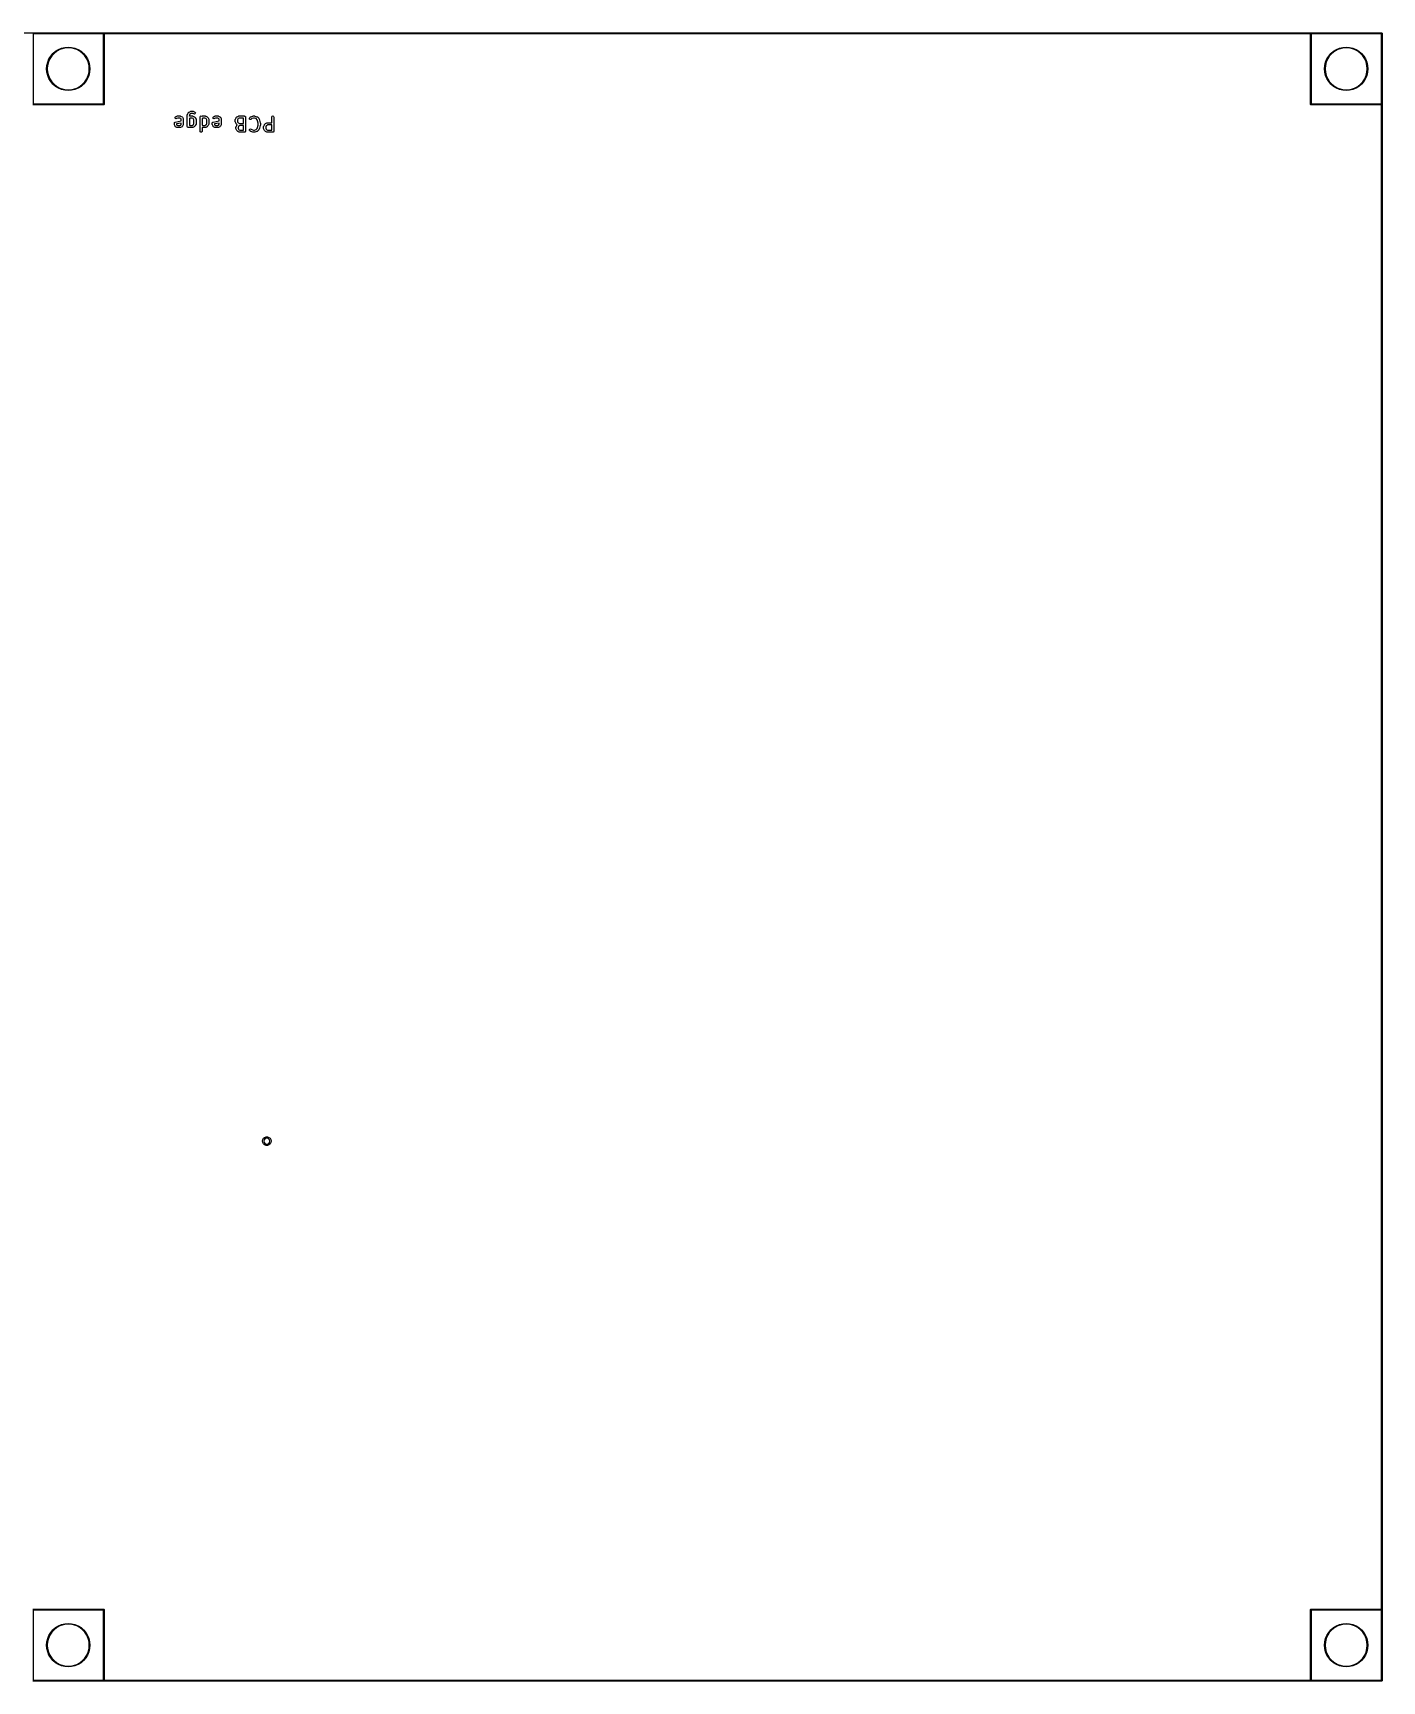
# Model space of a CAD drawing. Extents: x 0.49 to 7.78, y -5.14 to -0.57.
# Drawn here: x 4.036 to 7.777, y -5.139 to -0.57 of the extents above; entities that cross this region are included whole.
import ezdxf

# ---------------------------------------------------------------- set-up
doc = ezdxf.new("R2010")
doc.units = 0
doc.header["$MEASUREMENT"] = 0
doc.layers.add('BLACK', color=7, linetype='CONTINUOUS')

msp = doc.modelspace()

# ---------------------------------------------------------------- linework, layer by layer
at = {"layer": 'BLACK', "linetype": 'CONTINUOUS'}
for p, q in [((0.492126, -0.569882), (7.77559, -0.569882)), ((4.03642, -0.57185), (4.03642, -0.766732)), ((4.2313, -0.57185), (4.03642, -0.57185)), ((4.2313, -0.766732), (4.2313, -0.57185)), ((4.23327, -0.57185), (4.23327, -0.767717)), ((7.57776, -0.57185), (4.23327, -0.57185)), ((7.57776, -0.767717), (7.57776, -0.57185)), ((7.57972, -0.57185), (7.57972, -0.766732)), ((7.77461, -0.57185), (7.57972, -0.57185)), ((7.77461, -0.766732), (7.77461, -0.57185)), ((7.77559, -0.569882), (7.77629, -0.57017)), ((7.77629, -0.57017), (7.77657, -0.570866)), ((7.77657, -0.570866), (7.77657, -5.1378)), ((4.08036, -0.642034), (4.08529, -0.634001)), ((4.08788, -0.633501), (4.08261, -0.641558)), ((4.08529, -0.634001), (4.0914, -0.626837)), ((4.09439, -0.626421), (4.08788, -0.633501)), ((4.0914, -0.626837), (4.09857, -0.620718)), ((4.10199, -0.62051), (4.09439, -0.626421)), ((4.09857, -0.620718), (4.1066, -0.615796)), ((4.11045, -0.615929), (4.10199, -0.62051)), ((4.1066, -0.615796), (4.11531, -0.612191)), ((4.11955, -0.612804), (4.11045, -0.615929)), ((4.11531, -0.612191), (4.12447, -0.609991)), ((4.12905, -0.61122), (4.11955, -0.612804)), ((4.12447, -0.609991), (4.13386, -0.609252)), ((4.13867, -0.61122), (4.12905, -0.61122)), ((4.13386, -0.609252), (4.14325, -0.609991)), ((4.14816, -0.612804), (4.13867, -0.61122)), ((4.14325, -0.609991), (4.15241, -0.612191)), ((4.15726, -0.615929), (4.14816, -0.612804)), ((4.15241, -0.612191), (4.16112, -0.615796)), ((4.16573, -0.62051), (4.15726, -0.615929)), ((4.16112, -0.615796), (4.16915, -0.620718)), ((4.17332, -0.626421), (4.16573, -0.62051)), ((4.16915, -0.620718), (4.17631, -0.626837)), ((4.17984, -0.633501), (4.17332, -0.626421)), ((4.17631, -0.626837), (4.18243, -0.634001)), ((4.18511, -0.641558), (4.17984, -0.633501)), ((4.18243, -0.634001), (4.18735, -0.642034)), ((7.62367, -0.642034), (7.62859, -0.634001)), ((7.63118, -0.633501), (7.62592, -0.641558)), ((7.62859, -0.634001), (7.63471, -0.626837)), ((7.6377, -0.626421), (7.63118, -0.633501)), ((7.63471, -0.626837), (7.64188, -0.620718)), ((7.64529, -0.62051), (7.6377, -0.626421)), ((7.64188, -0.620718), (7.64991, -0.615796)), ((7.65376, -0.615929), (7.64529, -0.62051)), ((7.64991, -0.615796), (7.65861, -0.612191)), ((7.66286, -0.612804), (7.65376, -0.615929)), ((7.65861, -0.612191), (7.66777, -0.609991)), ((7.67235, -0.61122), (7.66286, -0.612804)), ((7.66777, -0.609991), (7.67717, -0.609252)), ((7.68198, -0.61122), (7.67235, -0.61122)), ((7.67717, -0.609252), (7.68656, -0.609991)), ((7.69147, -0.612804), (7.68198, -0.61122)), ((7.68656, -0.609991), (7.69572, -0.612191)), ((7.70057, -0.615929), (7.69147, -0.612804)), ((7.69572, -0.612191), (7.70442, -0.615796)), ((7.70904, -0.62051), (7.70057, -0.615929)), ((7.70442, -0.615796), (7.71246, -0.620718)), ((7.71663, -0.626421), (7.70904, -0.62051)), ((7.71246, -0.620718), (7.71962, -0.626837)), ((7.72315, -0.633501), (7.71663, -0.626421)), ((7.71962, -0.626837), (7.72574, -0.634001)), ((7.72841, -0.641558), (7.72315, -0.633501)), ((7.72574, -0.634001), (7.73066, -0.642034)), ((4.07382, -0.669291), (4.07456, -0.659899)), ((4.07456, -0.678684), (4.07382, -0.669291)), ((4.07456, -0.659899), (4.07676, -0.650738)), ((4.07676, -0.687845), (4.07456, -0.678684)), ((4.07638, -0.6597), (4.07559, -0.669291)), ((4.07559, -0.669291), (4.07638, -0.678882)), ((4.07875, -0.650371), (4.07638, -0.6597)), ((4.07638, -0.678882), (4.07875, -0.688212)), ((4.07676, -0.650738), (4.08036, -0.642034)), ((4.08261, -0.641558), (4.07875, -0.650371)), ((4.18897, -0.650371), (4.18511, -0.641558)), ((4.18735, -0.642034), (4.19096, -0.650738)), ((4.19133, -0.6597), (4.18897, -0.650371)), ((4.18897, -0.688212), (4.19133, -0.678882)), ((4.19096, -0.650738), (4.19316, -0.659899)), ((4.19316, -0.678684), (4.19096, -0.687845)), ((4.19213, -0.669291), (4.19133, -0.6597)), ((4.19133, -0.678882), (4.19213, -0.669291)), ((4.19316, -0.659899), (4.1939, -0.669291)), ((4.1939, -0.669291), (4.19316, -0.678684)), ((7.61713, -0.669291), (7.61787, -0.659899)), ((7.61787, -0.678684), (7.61713, -0.669291)), ((7.61787, -0.659899), (7.62006, -0.650738)), ((7.62006, -0.687845), (7.61787, -0.678684)), ((7.61969, -0.6597), (7.6189, -0.669291)), ((7.6189, -0.669291), (7.61969, -0.678882)), ((7.62205, -0.650371), (7.61969, -0.6597)), ((7.61969, -0.678882), (7.62205, -0.688212)), ((7.62006, -0.650738), (7.62367, -0.642034)), ((7.62592, -0.641558), (7.62205, -0.650371)), ((7.73228, -0.650371), (7.72841, -0.641558)), ((7.73066, -0.642034), (7.73427, -0.650738)), ((7.73464, -0.6597), (7.73228, -0.650371)), ((7.73228, -0.688212), (7.73464, -0.678882)), ((7.73427, -0.650738), (7.73647, -0.659899)), ((7.73647, -0.678684), (7.73427, -0.687845)), ((7.73544, -0.669291), (7.73464, -0.6597)), ((7.73464, -0.678882), (7.73544, -0.669291)), ((7.73647, -0.659899), (7.7372, -0.669291)), ((7.7372, -0.669291), (7.73647, -0.678684)), ((4.08036, -0.696549), (4.07676, -0.687845)), ((4.07875, -0.688212), (4.08261, -0.697025)), ((4.08529, -0.704582), (4.08036, -0.696549)), ((4.08261, -0.697025), (4.08788, -0.705081)), ((4.0914, -0.711746), (4.08529, -0.704582)), ((4.08788, -0.705081), (4.09439, -0.712162)), ((4.09857, -0.717864), (4.0914, -0.711746)), ((4.09439, -0.712162), (4.10199, -0.718073)), ((4.1066, -0.722787), (4.09857, -0.717864)), ((4.10199, -0.718073), (4.11045, -0.722653)), ((4.11531, -0.726392), (4.1066, -0.722787)), ((4.11045, -0.722653), (4.11955, -0.725778)), ((4.12447, -0.728592), (4.11531, -0.726392)), ((4.11955, -0.725778), (4.12905, -0.727362)), ((4.13386, -0.729331), (4.12447, -0.728592)), ((4.12905, -0.727362), (4.13867, -0.727362)), ((4.14325, -0.728592), (4.13386, -0.729331)), ((4.13867, -0.727362), (4.14816, -0.725778)), ((4.15241, -0.726392), (4.14325, -0.728592)), ((4.14816, -0.725778), (4.15726, -0.722653)), ((4.16112, -0.722787), (4.15241, -0.726392)), ((4.15726, -0.722653), (4.16573, -0.718073)), ((4.16915, -0.717864), (4.16112, -0.722787)), ((4.16573, -0.718073), (4.17332, -0.712162)), ((4.17631, -0.711746), (4.16915, -0.717864)), ((4.17332, -0.712162), (4.17984, -0.705081)), ((4.18243, -0.704582), (4.17631, -0.711746)), ((4.17984, -0.705081), (4.18511, -0.697025)), ((4.18735, -0.696549), (4.18243, -0.704582)), ((4.18511, -0.697025), (4.18897, -0.688212)), ((4.19096, -0.687845), (4.18735, -0.696549)), ((7.62367, -0.696549), (7.62006, -0.687845)), ((7.62205, -0.688212), (7.62592, -0.697025)), ((7.62859, -0.704582), (7.62367, -0.696549)), ((7.62592, -0.697025), (7.63118, -0.705081)), ((7.63471, -0.711746), (7.62859, -0.704582)), ((7.63118, -0.705081), (7.6377, -0.712162)), ((7.64188, -0.717864), (7.63471, -0.711746)), ((7.6377, -0.712162), (7.64529, -0.718073)), ((7.64991, -0.722787), (7.64188, -0.717864)), ((7.64529, -0.718073), (7.65376, -0.722653)), ((7.65861, -0.726392), (7.64991, -0.722787)), ((7.65376, -0.722653), (7.66286, -0.725778)), ((7.66777, -0.728592), (7.65861, -0.726392)), ((7.66286, -0.725778), (7.67235, -0.727362)), ((7.67717, -0.729331), (7.66777, -0.728592)), ((7.67235, -0.727362), (7.68198, -0.727362)), ((7.68656, -0.728592), (7.67717, -0.729331)), ((7.68198, -0.727362), (7.69147, -0.725778)), ((7.69572, -0.726392), (7.68656, -0.728592)), ((7.69147, -0.725778), (7.70057, -0.722653)), ((7.70442, -0.722787), (7.69572, -0.726392)), ((7.70057, -0.722653), (7.70904, -0.718073)), ((7.71246, -0.717864), (7.70442, -0.722787)), ((7.70904, -0.718073), (7.71663, -0.712162)), ((7.71962, -0.711746), (7.71246, -0.717864)), ((7.71663, -0.712162), (7.72315, -0.705081)), ((7.72574, -0.704582), (7.71962, -0.711746)), ((7.72315, -0.705081), (7.72841, -0.697025)), ((7.73066, -0.696549), (7.72574, -0.704582)), ((7.72841, -0.697025), (7.73228, -0.688212)), ((7.73427, -0.687845), (7.73066, -0.696549)), ((4.23228, -0.768701), (4.03543, -0.768701)), ((4.03642, -0.766732), (4.2313, -0.766732)), ((4.23298, -0.768413), (4.23228, -0.768701)), ((4.23327, -0.767717), (4.23298, -0.768413)), ((7.57804, -0.768413), (7.57776, -0.767717)), ((7.57874, -0.768701), (7.57804, -0.768413)), ((7.77461, -0.768701), (7.57874, -0.768701)), ((7.57972, -0.766732), (7.77461, -0.766732)), ((7.77461, -4.93996), (7.77461, -0.768701)), ((4.42806, -0.819833), (4.42823, -0.818823)), ((4.42806, -0.823582), (4.42806, -0.819833)), ((4.42823, -0.818823), (4.42855, -0.818449)), ((4.42855, -0.818449), (4.4287, -0.817987)), ((4.4287, -0.817987), (4.42918, -0.817699)), ((4.42918, -0.817699), (4.42953, -0.817276)), ((4.42953, -0.817276), (4.43001, -0.817191)), ((4.43001, -0.817191), (4.43043, -0.816937)), ((4.43005, -0.805676), (4.43017, -0.80366)), ((4.43126, -0.807299), (4.43005, -0.805676)), ((4.43017, -0.80366), (4.43156, -0.802194)), ((4.43043, -0.816937), (4.4468, -0.813663)), ((4.43322, -0.807768), (4.43126, -0.807299)), ((4.43156, -0.802194), (4.43531, -0.800319)), ((4.4342, -0.807476), (4.43322, -0.807768)), ((4.4468, -0.819685), (4.43396, -0.822253)), ((4.43396, -0.822253), (4.43396, -0.822885)), ((4.43733, -0.805913), (4.4342, -0.807476)), ((4.43531, -0.800319), (4.4363, -0.800026)), ((4.4363, -0.800026), (4.43647, -0.800067)), ((4.43647, -0.800067), (4.43663, -0.800007)), ((4.43663, -0.800007), (4.44413, -0.800007)), ((4.44343, -0.805913), (4.43733, -0.805913)), ((4.44568, -0.807035), (4.44343, -0.805913)), ((4.44413, -0.800007), (4.44514, -0.800185)), ((4.44514, -0.800185), (4.44528, -0.800299)), ((4.44528, -0.800299), (4.44545, -0.800319)), ((4.44545, -0.800319), (4.4492, -0.802194)), ((4.4468, -0.809281), (4.44568, -0.807035)), ((4.4468, -0.813663), (4.4468, -0.809281)), ((4.4468, -0.822885), (4.4468, -0.819685)), ((4.4492, -0.802194), (4.45003, -0.802805)), ((4.45003, -0.802805), (4.4502, -0.80321)), ((4.4502, -0.80321), (4.45052, -0.803514)), ((4.45052, -0.803514), (4.4524, -0.807264)), ((4.4524, -0.807264), (4.45269, -0.808247)), ((4.45269, -0.808247), (4.45265, -0.808418)), ((4.45265, -0.808418), (4.45271, -0.808584)), ((4.45271, -0.808584), (4.45271, -0.823582)), ((4.46368, -0.797336), (4.46385, -0.796326)), ((4.46368, -0.829207), (4.46368, -0.797336)), ((4.46385, -0.796326), (4.46397, -0.79619)), ((4.46397, -0.79619), (4.46399, -0.796015)), ((4.46399, -0.796015), (4.46586, -0.792266)), ((4.46586, -0.792266), (4.46639, -0.791556)), ((4.46639, -0.791556), (4.46642, -0.791498)), ((4.46642, -0.791498), (4.46829, -0.789623)), ((4.46829, -0.789623), (4.46901, -0.789117)), ((4.46901, -0.789117), (4.46906, -0.78907)), ((4.46906, -0.78907), (4.47281, -0.787195)), ((4.47093, -0.795335), (4.46958, -0.798033)), ((4.46958, -0.798033), (4.46958, -0.800163)), ((4.46958, -0.800163), (4.47004, -0.800026)), ((4.47108, -0.805913), (4.46958, -0.80666)), ((4.46958, -0.80666), (4.46958, -0.825507)), ((4.47004, -0.800026), (4.47021, -0.800067)), ((4.47021, -0.800067), (4.47038, -0.800007)), ((4.47038, -0.800007), (4.47788, -0.800007)), ((4.47213, -0.794138), (4.47093, -0.795335)), ((4.47718, -0.805913), (4.47108, -0.805913)), ((4.47483, -0.792789), (4.47213, -0.794138)), ((4.47281, -0.787195), (4.47379, -0.786903)), ((4.47379, -0.786903), (4.47396, -0.786944)), ((4.47396, -0.786944), (4.47413, -0.786884)), ((4.47413, -0.786884), (4.47975, -0.786884)), ((4.47906, -0.792789), (4.47483, -0.792789)), ((4.47988, -0.807261), (4.47718, -0.805913)), ((4.47788, -0.800007), (4.47889, -0.800185)), ((4.47889, -0.800185), (4.47902, -0.800299)), ((4.47902, -0.800299), (4.4792, -0.800319)), ((4.48218, -0.794352), (4.47906, -0.792789)), ((4.4792, -0.800319), (4.48295, -0.802194)), ((4.47975, -0.786884), (4.48076, -0.787062)), ((4.48108, -0.808459), (4.47988, -0.807261)), ((4.48076, -0.787062), (4.4809, -0.787175)), ((4.4809, -0.787175), (4.48107, -0.787195)), ((4.48107, -0.787195), (4.48482, -0.78907)), ((4.48242, -0.811156), (4.48108, -0.808459)), ((4.48108, -0.823708), (4.48242, -0.82101)), ((4.48419, -0.794583), (4.48218, -0.794352)), ((4.48242, -0.82101), (4.48242, -0.811156)), ((4.48295, -0.802194), (4.48366, -0.802719)), ((4.48366, -0.802719), (4.48372, -0.802747)), ((4.48372, -0.802747), (4.48559, -0.804621)), ((4.48587, -0.79347), (4.48419, -0.794583)), ((4.48482, -0.78907), (4.48565, -0.789681)), ((4.48559, -0.804621), (4.4861, -0.805345)), ((4.48565, -0.789681), (4.48645, -0.791534)), ((4.48645, -0.791534), (4.48587, -0.79347)), ((4.4861, -0.805345), (4.48614, -0.805389)), ((4.48614, -0.805389), (4.48802, -0.809138)), ((4.48802, -0.809138), (4.48831, -0.810121)), ((4.48833, -0.821708), (4.48815, -0.822717)), ((4.48831, -0.810121), (4.48827, -0.810293)), ((4.48827, -0.810293), (4.48833, -0.810459)), ((4.48833, -0.810459), (4.48833, -0.821708)), ((4.4993, -0.80296), (4.49948, -0.80195)), ((4.4993, -0.84233), (4.4993, -0.80296)), ((4.49948, -0.80195), (4.50077, -0.800403)), ((4.50077, -0.800403), (4.50276, -0.800052)), ((4.50276, -0.800052), (4.5039, -0.800708)), ((4.5039, -0.800708), (4.50468, -0.800319)), ((4.50468, -0.800319), (4.50566, -0.800026)), ((4.5067, -0.805913), (4.5052, -0.80666)), ((4.5052, -0.80666), (4.5052, -0.825507)), ((4.50566, -0.800026), (4.50583, -0.800067)), ((4.50583, -0.800067), (4.506, -0.800007)), ((4.506, -0.800007), (4.5135, -0.800007)), ((4.5128, -0.805913), (4.5067, -0.805913)), ((4.5155, -0.807261), (4.5128, -0.805913)), ((4.5135, -0.800007), (4.51451, -0.800185)), ((4.51451, -0.800185), (4.51464, -0.800299)), ((4.51464, -0.800299), (4.51482, -0.800319)), ((4.51482, -0.800319), (4.51857, -0.802194)), ((4.5167, -0.808459), (4.5155, -0.807261)), ((4.51804, -0.811156), (4.5167, -0.808459)), ((4.5167, -0.823708), (4.51804, -0.82101)), ((4.51804, -0.82101), (4.51804, -0.811156)), ((4.51857, -0.802194), (4.51928, -0.802719)), ((4.51928, -0.802719), (4.51934, -0.802747)), ((4.51934, -0.802747), (4.52121, -0.804621)), ((4.52121, -0.804621), (4.52172, -0.805345)), ((4.52172, -0.805345), (4.52176, -0.805389)), ((4.52176, -0.805389), (4.52364, -0.809138)), ((4.52364, -0.809138), (4.52393, -0.810121)), ((4.52395, -0.821708), (4.52377, -0.822717)), ((4.52393, -0.810121), (4.52389, -0.810293)), ((4.52389, -0.810293), (4.52395, -0.810459)), ((4.52395, -0.810459), (4.52395, -0.821708)), ((4.53304, -0.819833), (4.53322, -0.818823)), ((4.53304, -0.823582), (4.53304, -0.819833)), ((4.53322, -0.818823), (4.53353, -0.818449)), ((4.53353, -0.818449), (4.53369, -0.817987)), ((4.53369, -0.817987), (4.53416, -0.817699)), ((4.53416, -0.817699), (4.53452, -0.817276)), ((4.53452, -0.817276), (4.535, -0.817191)), ((4.535, -0.817191), (4.53542, -0.816937)), ((4.53504, -0.805676), (4.53516, -0.80366)), ((4.53624, -0.807299), (4.53504, -0.805676)), ((4.53516, -0.80366), (4.53655, -0.802194)), ((4.53542, -0.816937), (4.55179, -0.813663)), ((4.53821, -0.807768), (4.53624, -0.807299)), ((4.53655, -0.802194), (4.5403, -0.800319)), ((4.53919, -0.807476), (4.53821, -0.807768)), ((4.55179, -0.819685), (4.53895, -0.822253)), ((4.53895, -0.822253), (4.53895, -0.822885)), ((4.54232, -0.805913), (4.53919, -0.807476)), ((4.5403, -0.800319), (4.54128, -0.800026)), ((4.54128, -0.800026), (4.54145, -0.800067)), ((4.54145, -0.800067), (4.54162, -0.800007)), ((4.54162, -0.800007), (4.54912, -0.800007)), ((4.54842, -0.805913), (4.54232, -0.805913)), ((4.55067, -0.807035), (4.54842, -0.805913)), ((4.54912, -0.800007), (4.55013, -0.800185)), ((4.55013, -0.800185), (4.55026, -0.800299)), ((4.55026, -0.800299), (4.55044, -0.800319)), ((4.55044, -0.800319), (4.55419, -0.802194)), ((4.55179, -0.809281), (4.55067, -0.807035)), ((4.55179, -0.813663), (4.55179, -0.809281)), ((4.55179, -0.822885), (4.55179, -0.819685)), ((4.55419, -0.802194), (4.55501, -0.802805)), ((4.55501, -0.802805), (4.55519, -0.80321)), ((4.55519, -0.80321), (4.55551, -0.803514)), ((4.55551, -0.803514), (4.55738, -0.807264)), ((4.55738, -0.807264), (4.55768, -0.808247)), ((4.55768, -0.808247), (4.55764, -0.808418)), ((4.55764, -0.808418), (4.5577, -0.808584)), ((4.5577, -0.808584), (4.5577, -0.823582)), ((4.59678, -0.810459), (4.59696, -0.809449)), ((4.59678, -0.816083), (4.59678, -0.810459)), ((4.59685, -0.816249), (4.59678, -0.816083)), ((4.5968, -0.816421), (4.59685, -0.816249)), ((4.5971, -0.817404), (4.5968, -0.816421)), ((4.59696, -0.809449), (4.59708, -0.809314)), ((4.59708, -0.809314), (4.5971, -0.809138)), ((4.5971, -0.809138), (4.59897, -0.805389)), ((4.59897, -0.821153), (4.5971, -0.817404)), ((4.59897, -0.805389), (4.5995, -0.80468)), ((4.59902, -0.821198), (4.59897, -0.821153)), ((4.59952, -0.821921), (4.59902, -0.821198)), ((4.5995, -0.80468), (4.59952, -0.804621)), ((4.59952, -0.804621), (4.6014, -0.802747)), ((4.6014, -0.823795), (4.59952, -0.821921)), ((4.6014, -0.802747), (4.60212, -0.802241)), ((4.60212, -0.802241), (4.60217, -0.802194)), ((4.60217, -0.802194), (4.60592, -0.800319)), ((4.60404, -0.808459), (4.60269, -0.811156)), ((4.60269, -0.811156), (4.60269, -0.815386)), ((4.60269, -0.815386), (4.60404, -0.818084)), ((4.60524, -0.807261), (4.60404, -0.808459)), ((4.60404, -0.818084), (4.60508, -0.819127)), ((4.60508, -0.819127), (4.60959, -0.82063)), ((4.60793, -0.805913), (4.60524, -0.807261)), ((4.60592, -0.800319), (4.6069, -0.800026)), ((4.6069, -0.800026), (4.60707, -0.800067)), ((4.60707, -0.800067), (4.60724, -0.800007)), ((4.60724, -0.800007), (4.62223, -0.800007)), ((4.61928, -0.805913), (4.60793, -0.805913)), ((4.60959, -0.82063), (4.61928, -0.82063)), ((4.61928, -0.82063), (4.61928, -0.805913)), ((4.62223, -0.800007), (4.62262, -0.800075)), ((4.62262, -0.800075), (4.62275, -0.800052)), ((4.62275, -0.800052), (4.62286, -0.800118)), ((4.62286, -0.800118), (4.62324, -0.800185)), ((4.62324, -0.800185), (4.62383, -0.800678)), ((4.62383, -0.800678), (4.6245, -0.801062)), ((4.6245, -0.801062), (4.62459, -0.801312)), ((4.62459, -0.801312), (4.62479, -0.801483)), ((4.62479, -0.801483), (4.62493, -0.802239)), ((4.62493, -0.802239), (4.62519, -0.80296)), ((4.62519, -0.80296), (4.62519, -0.84233)), ((4.63617, -0.806452), (4.63702, -0.804621)), ((4.63669, -0.808403), (4.63617, -0.806452)), ((4.63834, -0.809562), (4.63669, -0.808403)), ((4.63702, -0.804621), (4.63889, -0.802747)), ((4.64036, -0.809386), (4.63834, -0.809562)), ((4.63889, -0.802747), (4.63973, -0.802159)), ((4.63973, -0.802159), (4.63991, -0.802143)), ((4.63991, -0.802143), (4.64005, -0.802033)), ((4.64005, -0.802033), (4.64567, -0.800159)), ((4.6412, -0.808797), (4.64036, -0.809386)), ((4.64258, -0.807415), (4.6412, -0.808797)), ((4.64709, -0.805913), (4.64258, -0.807415)), ((4.64567, -0.800159), (4.64655, -0.800029)), ((4.64655, -0.800029), (4.64661, -0.800007)), ((4.64661, -0.800007), (4.65036, -0.800007)), ((4.64988, -0.805913), (4.64709, -0.805913)), ((4.65439, -0.807415), (4.64988, -0.805913)), ((4.65036, -0.800007), (4.65123, -0.80016)), ((4.65123, -0.80016), (4.65129, -0.800159)), ((4.65129, -0.800159), (4.65691, -0.802033)), ((4.6573, -0.810333), (4.65439, -0.807415)), ((4.65691, -0.802033), (4.65782, -0.802522)), ((4.65882, -0.813364), (4.6573, -0.810333)), ((4.65782, -0.802522), (4.65791, -0.802672)), ((4.65791, -0.802672), (4.65807, -0.802747)), ((4.65807, -0.802747), (4.66182, -0.806496)), ((4.66053, -0.820196), (4.65882, -0.813364)), ((4.66053, -0.825093), (4.66053, -0.820196)), ((4.66182, -0.806496), (4.66232, -0.807219)), ((4.66232, -0.807219), (4.66237, -0.807264)), ((4.66237, -0.807264), (4.66425, -0.811013)), ((4.66425, -0.811013), (4.66439, -0.811502)), ((4.66439, -0.811502), (4.66447, -0.811618)), ((4.66447, -0.811618), (4.66634, -0.819117)), ((4.66634, -0.819117), (4.66639, -0.819704)), ((4.66639, -0.819704), (4.66643, -0.819833)), ((4.66643, -0.819833), (4.66643, -0.825457)), ((4.67826, -0.823369), (4.68014, -0.821494)), ((4.68014, -0.821494), (4.68086, -0.820988)), ((4.68086, -0.820988), (4.68091, -0.820941)), ((4.68091, -0.820941), (4.68466, -0.819066)), ((4.68466, -0.819066), (4.68564, -0.818774)), ((4.68564, -0.818774), (4.68581, -0.818815)), ((4.68581, -0.818815), (4.68598, -0.818755)), ((4.68598, -0.818755), (4.69802, -0.818755)), ((4.69802, -0.80296), (4.6982, -0.80195)), ((4.69802, -0.818755), (4.69802, -0.80296)), ((4.6982, -0.80195), (4.6995, -0.800403)), ((4.6995, -0.800403), (4.70149, -0.800052)), ((4.70149, -0.800052), (4.70324, -0.801062)), ((4.70324, -0.801062), (4.70393, -0.80296)), ((4.70393, -0.80296), (4.70393, -0.84233)), ((4.42812, -0.823748), (4.42806, -0.823582)), ((4.42808, -0.82392), (4.42812, -0.823748)), ((4.42837, -0.824903), (4.42808, -0.82392)), ((4.43024, -0.828652), (4.42837, -0.824903)), ((4.43056, -0.828956), (4.43024, -0.828652)), ((4.43074, -0.829362), (4.43056, -0.828956)), ((4.43156, -0.829973), (4.43074, -0.829362)), ((4.43531, -0.831848), (4.43156, -0.829973)), ((4.43396, -0.822885), (4.43508, -0.825131)), ((4.43508, -0.825131), (4.43733, -0.826254)), ((4.43549, -0.831868), (4.43531, -0.831848)), ((4.43562, -0.831981), (4.43549, -0.831868)), ((4.43663, -0.832159), (4.43562, -0.831981)), ((4.44413, -0.832159), (4.43663, -0.832159)), ((4.43733, -0.826254), (4.44343, -0.826254)), ((4.44343, -0.826254), (4.44568, -0.825131)), ((4.4443, -0.832099), (4.44413, -0.832159)), ((4.44447, -0.83214), (4.4443, -0.832099)), ((4.44545, -0.831848), (4.44447, -0.83214)), ((4.4492, -0.829973), (4.44545, -0.831848)), ((4.44568, -0.825131), (4.4468, -0.822885)), ((4.44951, -0.829652), (4.4492, -0.829973)), ((4.44991, -0.829476), (4.44951, -0.829652)), ((4.45052, -0.828652), (4.44991, -0.829476)), ((4.4524, -0.824903), (4.45052, -0.828652)), ((4.45242, -0.824727), (4.4524, -0.824903)), ((4.45253, -0.824592), (4.45242, -0.824727)), ((4.45271, -0.823582), (4.45253, -0.824592)), ((4.46437, -0.831105), (4.46368, -0.829207)), ((4.46612, -0.832114), (4.46437, -0.831105)), ((4.46811, -0.831764), (4.46612, -0.832114)), ((4.46834, -0.831487), (4.46811, -0.831764)), ((4.46906, -0.831848), (4.46834, -0.831487)), ((4.46923, -0.831868), (4.46906, -0.831848)), ((4.46937, -0.831981), (4.46923, -0.831868)), ((4.47038, -0.832159), (4.46937, -0.831981)), ((4.46958, -0.825507), (4.47108, -0.826254)), ((4.47788, -0.832159), (4.47038, -0.832159)), ((4.47108, -0.826254), (4.47718, -0.826254)), ((4.47718, -0.826254), (4.47988, -0.824905)), ((4.47804, -0.832099), (4.47788, -0.832159)), ((4.47822, -0.83214), (4.47804, -0.832099)), ((4.4792, -0.831848), (4.47822, -0.83214)), ((4.48295, -0.829973), (4.4792, -0.831848)), ((4.47988, -0.824905), (4.48108, -0.823708)), ((4.48299, -0.829926), (4.48295, -0.829973)), ((4.48372, -0.82942), (4.48299, -0.829926)), ((4.48559, -0.827545), (4.48372, -0.82942)), ((4.48562, -0.827487), (4.48559, -0.827545)), ((4.48614, -0.826778), (4.48562, -0.827487)), ((4.48802, -0.823028), (4.48614, -0.826778)), ((4.48804, -0.822853), (4.48802, -0.823028)), ((4.48815, -0.822717), (4.48804, -0.822853)), ((4.49999, -0.844228), (4.4993, -0.84233)), ((4.50174, -0.845238), (4.49999, -0.844228)), ((4.50373, -0.844887), (4.50174, -0.845238)), ((4.50502, -0.84334), (4.50373, -0.844887)), ((4.5052, -0.84233), (4.50502, -0.84334)), ((4.5052, -0.825507), (4.5067, -0.826254)), ((4.506, -0.832159), (4.5052, -0.832019)), ((4.5052, -0.832019), (4.5052, -0.84233)), ((4.5135, -0.832159), (4.506, -0.832159)), ((4.5067, -0.826254), (4.5128, -0.826254)), ((4.5128, -0.826254), (4.5155, -0.824905)), ((4.51366, -0.832099), (4.5135, -0.832159)), ((4.51384, -0.83214), (4.51366, -0.832099)), ((4.51482, -0.831848), (4.51384, -0.83214)), ((4.51857, -0.829973), (4.51482, -0.831848)), ((4.5155, -0.824905), (4.5167, -0.823708)), ((4.51861, -0.829926), (4.51857, -0.829973)), ((4.51934, -0.82942), (4.51861, -0.829926)), ((4.52121, -0.827545), (4.51934, -0.82942)), ((4.52124, -0.827487), (4.52121, -0.827545)), ((4.52176, -0.826778), (4.52124, -0.827487)), ((4.52364, -0.823028), (4.52176, -0.826778)), ((4.52366, -0.822853), (4.52364, -0.823028)), ((4.52377, -0.822717), (4.52366, -0.822853)), ((4.5331, -0.823748), (4.53304, -0.823582)), ((4.53306, -0.82392), (4.5331, -0.823748)), ((4.53335, -0.824903), (4.53306, -0.82392)), ((4.53523, -0.828652), (4.53335, -0.824903)), ((4.53555, -0.828956), (4.53523, -0.828652)), ((4.53573, -0.829362), (4.53555, -0.828956)), ((4.53655, -0.829973), (4.53573, -0.829362)), ((4.5403, -0.831848), (4.53655, -0.829973)), ((4.53895, -0.822885), (4.54007, -0.825131)), ((4.54007, -0.825131), (4.54232, -0.826254)), ((4.54047, -0.831868), (4.5403, -0.831848)), ((4.54061, -0.831981), (4.54047, -0.831868)), ((4.54162, -0.832159), (4.54061, -0.831981)), ((4.54912, -0.832159), (4.54162, -0.832159)), ((4.54232, -0.826254), (4.54842, -0.826254)), ((4.54842, -0.826254), (4.55067, -0.825131)), ((4.54928, -0.832099), (4.54912, -0.832159)), ((4.54946, -0.83214), (4.54928, -0.832099)), ((4.55044, -0.831848), (4.54946, -0.83214)), ((4.55419, -0.829973), (4.55044, -0.831848)), ((4.55067, -0.825131), (4.55179, -0.822885)), ((4.55449, -0.829652), (4.55419, -0.829973)), ((4.5549, -0.829476), (4.55449, -0.829652)), ((4.55551, -0.828652), (4.5549, -0.829476)), ((4.55738, -0.824903), (4.55551, -0.828652)), ((4.5574, -0.824727), (4.55738, -0.824903)), ((4.55752, -0.824592), (4.5574, -0.824727)), ((4.5577, -0.823582), (4.55752, -0.824592)), ((4.59866, -0.831081), (4.59884, -0.830071)), ((4.59866, -0.834831), (4.59866, -0.831081)), ((4.59872, -0.834997), (4.59866, -0.834831)), ((4.59868, -0.835168), (4.59872, -0.834997)), ((4.59897, -0.836151), (4.59868, -0.835168)), ((4.59884, -0.830071), (4.59895, -0.829936)), ((4.59895, -0.829936), (4.59897, -0.829761)), ((4.59897, -0.829761), (4.60085, -0.826011)), ((4.60085, -0.839901), (4.59897, -0.836151)), ((4.60085, -0.826011), (4.60137, -0.825302)), ((4.60089, -0.839945), (4.60085, -0.839901)), ((4.6014, -0.840668), (4.60089, -0.839945)), ((4.60137, -0.825302), (4.6014, -0.825244)), ((4.60156, -0.82387), (4.6014, -0.823795)), ((4.6014, -0.825244), (4.60228, -0.824362)), ((4.60327, -0.842543), (4.6014, -0.840668)), ((4.60165, -0.82402), (4.60156, -0.82387)), ((4.60228, -0.824362), (4.60165, -0.82402)), ((4.60333, -0.84257), (4.60327, -0.842543)), ((4.60404, -0.843096), (4.60333, -0.84257)), ((4.60779, -0.844971), (4.60404, -0.843096)), ((4.60591, -0.829081), (4.60457, -0.831778)), ((4.60457, -0.831778), (4.60457, -0.834134)), ((4.60457, -0.834134), (4.60591, -0.836831)), ((4.60711, -0.827884), (4.60591, -0.829081)), ((4.60591, -0.836831), (4.60711, -0.838028)), ((4.60981, -0.826535), (4.60711, -0.827884)), ((4.60711, -0.838028), (4.60981, -0.839377)), ((4.60797, -0.844991), (4.60779, -0.844971)), ((4.6081, -0.845105), (4.60797, -0.844991)), ((4.60911, -0.845283), (4.6081, -0.845105)), ((4.62223, -0.845283), (4.60911, -0.845283)), ((4.61928, -0.826535), (4.60981, -0.826535)), ((4.60981, -0.839377), (4.61928, -0.839377)), ((4.61928, -0.839377), (4.61928, -0.826535)), ((4.62296, -0.84502), (4.62223, -0.845283)), ((4.62371, -0.844887), (4.62296, -0.84502)), ((4.62388, -0.844683), (4.62371, -0.844887)), ((4.62413, -0.844592), (4.62388, -0.844683)), ((4.62452, -0.843928), (4.62413, -0.844592)), ((4.62501, -0.84334), (4.62452, -0.843928)), ((4.62508, -0.842956), (4.62501, -0.84334)), ((4.62514, -0.842843), (4.62508, -0.842956)), ((4.62519, -0.84233), (4.62512, -0.842713)), ((4.62512, -0.842713), (4.62514, -0.842843)), ((4.63626, -0.837816), (4.63741, -0.836162)), ((4.63643, -0.839828), (4.63626, -0.837816)), ((4.63702, -0.840668), (4.63643, -0.839828)), ((4.63889, -0.842543), (4.63702, -0.840668)), ((4.63741, -0.836162), (4.63936, -0.835639)), ((4.63905, -0.842618), (4.63889, -0.842543)), ((4.63915, -0.842768), (4.63905, -0.842618)), ((4.64005, -0.843256), (4.63915, -0.842768)), ((4.63936, -0.835639), (4.6412, -0.836492)), ((4.64567, -0.845131), (4.64005, -0.843256)), ((4.6412, -0.836492), (4.64258, -0.837874)), ((4.64258, -0.837874), (4.64709, -0.839377)), ((4.64574, -0.845129), (4.64567, -0.845131)), ((4.64661, -0.845283), (4.64574, -0.845129)), ((4.65036, -0.845283), (4.64661, -0.845283)), ((4.64709, -0.839377), (4.64988, -0.839377)), ((4.64988, -0.839377), (4.65439, -0.837874)), ((4.65042, -0.845261), (4.65036, -0.845283)), ((4.65129, -0.845131), (4.65042, -0.845261)), ((4.65691, -0.843256), (4.65129, -0.845131)), ((4.65439, -0.837874), (4.6573, -0.834956)), ((4.65705, -0.843147), (4.65691, -0.843256)), ((4.65723, -0.843131), (4.65705, -0.843147)), ((4.65807, -0.842543), (4.65723, -0.843131)), ((4.6573, -0.834956), (4.65882, -0.831926)), ((4.66182, -0.838794), (4.65807, -0.842543)), ((4.65882, -0.831926), (4.66053, -0.825093)), ((4.66185, -0.838735), (4.66182, -0.838794)), ((4.66237, -0.838026), (4.66185, -0.838735)), ((4.66425, -0.834277), (4.66237, -0.838026)), ((4.66426, -0.834138), (4.66425, -0.834277)), ((4.66447, -0.833672), (4.66426, -0.834138)), ((4.66634, -0.826173), (4.66447, -0.833672)), ((4.66643, -0.825457), (4.66633, -0.826037)), ((4.66633, -0.826037), (4.66634, -0.826173)), ((4.67552, -0.829207), (4.6757, -0.828197)), ((4.67552, -0.834831), (4.67552, -0.829207)), ((4.67559, -0.834997), (4.67552, -0.834831)), ((4.67554, -0.835168), (4.67559, -0.834997)), ((4.67584, -0.836151), (4.67554, -0.835168)), ((4.6757, -0.828197), (4.67582, -0.828061)), ((4.67582, -0.828061), (4.67584, -0.827886)), ((4.67584, -0.827886), (4.67771, -0.824137)), ((4.67771, -0.839901), (4.67584, -0.836151)), ((4.67771, -0.824137), (4.67824, -0.823427)), ((4.67776, -0.839945), (4.67771, -0.839901)), ((4.67826, -0.840668), (4.67776, -0.839945)), ((4.67824, -0.823427), (4.67826, -0.823369)), ((4.68014, -0.842543), (4.67826, -0.840668)), ((4.6802, -0.84257), (4.68014, -0.842543)), ((4.68091, -0.843096), (4.6802, -0.84257)), ((4.68466, -0.844971), (4.68091, -0.843096)), ((4.68278, -0.827206), (4.68143, -0.829904)), ((4.68143, -0.829904), (4.68143, -0.834134)), ((4.68143, -0.834134), (4.68278, -0.836831)), ((4.68398, -0.826009), (4.68278, -0.827206)), ((4.68278, -0.836831), (4.68398, -0.838028)), ((4.68667, -0.82466), (4.68398, -0.826009)), ((4.68398, -0.838028), (4.68667, -0.839377)), ((4.68483, -0.844991), (4.68466, -0.844971)), ((4.68497, -0.845105), (4.68483, -0.844991)), ((4.68598, -0.845283), (4.68497, -0.845105)), ((4.70097, -0.845283), (4.68598, -0.845283)), ((4.69802, -0.82466), (4.68667, -0.82466)), ((4.68667, -0.839377), (4.69802, -0.839377)), ((4.69802, -0.839377), (4.69802, -0.82466)), ((4.7017, -0.84502), (4.70097, -0.845283)), ((4.70245, -0.844887), (4.7017, -0.84502)), ((4.70262, -0.844683), (4.70245, -0.844887)), ((4.70287, -0.844592), (4.70262, -0.844683)), ((4.70326, -0.843928), (4.70287, -0.844592)), ((4.70375, -0.84334), (4.70326, -0.843928)), ((4.70382, -0.842956), (4.70375, -0.84334)), ((4.70388, -0.842843), (4.70382, -0.842956)), ((4.70393, -0.84233), (4.70386, -0.842713)), ((4.70386, -0.842713), (4.70388, -0.842843)), ((4.67228, -3.64195), (4.67301, -3.63786)), ((4.67301, -3.64605), (4.67228, -3.64195)), ((4.67301, -3.63786), (4.67508, -3.63426)), ((4.67508, -3.64965), (4.67301, -3.64605)), ((4.67508, -3.63426), (4.67827, -3.63159)), ((4.67827, -3.65232), (4.67508, -3.64965)), ((4.67683, -3.63838), (4.67601, -3.64195)), ((4.67601, -3.64195), (4.67683, -3.64553)), ((4.67912, -3.63551), (4.67683, -3.63838)), ((4.67683, -3.64553), (4.67912, -3.64839)), ((4.67827, -3.63159), (4.68217, -3.63017)), ((4.68217, -3.65374), (4.67827, -3.65232)), ((4.68242, -3.63392), (4.67912, -3.63551)), ((4.67912, -3.64839), (4.68242, -3.64998)), ((4.68217, -3.63017), (4.68633, -3.63017)), ((4.68633, -3.65374), (4.68217, -3.65374)), ((4.68609, -3.63392), (4.68242, -3.63392)), ((4.68242, -3.64998), (4.68609, -3.64998)), ((4.68939, -3.63551), (4.68609, -3.63392)), ((4.68609, -3.64998), (4.68939, -3.64839)), ((4.68633, -3.63017), (4.69024, -3.63159)), ((4.69024, -3.65232), (4.68633, -3.65374)), ((4.69167, -3.63838), (4.68939, -3.63551)), ((4.68939, -3.64839), (4.69167, -3.64553)), ((4.69024, -3.63159), (4.69342, -3.63426)), ((4.69342, -3.64965), (4.69024, -3.65232)), ((4.69249, -3.64195), (4.69167, -3.63838)), ((4.69167, -3.64553), (4.69249, -3.64195)), ((4.69342, -3.63426), (4.6955, -3.63786)), ((4.6955, -3.64605), (4.69342, -3.64965)), ((4.6955, -3.63786), (4.69622, -3.64195)), ((4.69622, -3.64195), (4.6955, -3.64605)), ((4.03543, -4.93996), (4.23228, -4.93996)), ((4.03642, -4.94193), (4.03642, -5.13681)), ((4.2313, -4.94193), (4.03642, -4.94193)), ((4.11531, -4.98227), (4.12447, -4.98007)), ((4.12447, -4.98007), (4.13386, -4.97933)), ((4.13386, -4.97933), (4.14325, -4.98007)), ((4.14325, -4.98007), (4.15241, -4.98227)), ((4.2313, -5.13681), (4.2313, -4.94193)), ((4.23228, -4.93996), (4.23298, -4.94025)), ((4.23298, -4.94025), (4.23327, -4.94094)), ((4.23327, -4.94094), (4.23327, -5.13681)), ((7.57776, -4.94094), (7.57804, -4.94025)), ((7.57776, -5.13681), (7.57776, -4.94094)), ((7.57804, -4.94025), (7.57874, -4.93996)), ((7.57874, -4.93996), (7.77461, -4.93996)), ((7.57972, -4.94193), (7.57972, -5.13681)), ((7.77461, -4.94193), (7.57972, -4.94193)), ((7.65861, -4.98227), (7.66777, -4.98007)), ((7.66777, -4.98007), (7.67717, -4.97933)), ((7.67717, -4.97933), (7.68656, -4.98007)), ((7.68656, -4.98007), (7.69572, -4.98227)), ((7.77461, -5.13681), (7.77461, -4.94193)), ((4.07456, -5.02998), (4.07676, -5.02082)), ((4.07875, -5.02045), (4.07638, -5.02978)), ((4.07676, -5.02082), (4.08036, -5.01211)), ((4.08261, -5.01164), (4.07875, -5.02045)), ((4.08036, -5.01211), (4.08529, -5.00408)), ((4.08788, -5.00358), (4.08261, -5.01164)), ((4.08529, -5.00408), (4.0914, -4.99692)), ((4.09439, -4.9965), (4.08788, -5.00358)), ((4.0914, -4.99692), (4.09857, -4.9908)), ((4.10199, -4.99059), (4.09439, -4.9965)), ((4.09857, -4.9908), (4.1066, -4.98587)), ((4.11045, -4.98601), (4.10199, -4.99059)), ((4.1066, -4.98587), (4.11531, -4.98227)), ((4.11955, -4.98288), (4.11045, -4.98601)), ((4.12905, -4.9813), (4.11955, -4.98288)), ((4.13867, -4.9813), (4.12905, -4.9813)), ((4.14816, -4.98288), (4.13867, -4.9813)), ((4.15726, -4.98601), (4.14816, -4.98288)), ((4.15241, -4.98227), (4.16112, -4.98587)), ((4.16573, -4.99059), (4.15726, -4.98601)), ((4.16112, -4.98587), (4.16915, -4.9908)), ((4.17332, -4.9965), (4.16573, -4.99059)), ((4.16915, -4.9908), (4.17631, -4.99692)), ((4.17984, -5.00358), (4.17332, -4.9965)), ((4.17631, -4.99692), (4.18243, -5.00408)), ((4.18511, -5.01164), (4.17984, -5.00358)), ((4.18243, -5.00408), (4.18735, -5.01211)), ((4.18897, -5.02045), (4.18511, -5.01164)), ((4.18735, -5.01211), (4.19096, -5.02082)), ((4.19133, -5.02978), (4.18897, -5.02045)), ((4.19096, -5.02082), (4.19316, -5.02998)), ((7.61787, -5.02998), (7.62006, -5.02082)), ((7.62205, -5.02045), (7.61969, -5.02978)), ((7.62006, -5.02082), (7.62367, -5.01211)), ((7.62592, -5.01164), (7.62205, -5.02045)), ((7.62367, -5.01211), (7.62859, -5.00408)), ((7.63118, -5.00358), (7.62592, -5.01164)), ((7.62859, -5.00408), (7.63471, -4.99692)), ((7.6377, -4.9965), (7.63118, -5.00358)), ((7.63471, -4.99692), (7.64188, -4.9908)), ((7.64529, -4.99059), (7.6377, -4.9965)), ((7.64188, -4.9908), (7.64991, -4.98587)), ((7.65376, -4.98601), (7.64529, -4.99059)), ((7.64991, -4.98587), (7.65861, -4.98227)), ((7.66286, -4.98288), (7.65376, -4.98601)), ((7.67235, -4.9813), (7.66286, -4.98288)), ((7.68198, -4.9813), (7.67235, -4.9813)), ((7.69147, -4.98288), (7.68198, -4.9813)), ((7.70057, -4.98601), (7.69147, -4.98288)), ((7.69572, -4.98227), (7.70442, -4.98587)), ((7.70904, -4.99059), (7.70057, -4.98601)), ((7.70442, -4.98587), (7.71246, -4.9908)), ((7.71663, -4.9965), (7.70904, -4.99059)), ((7.71246, -4.9908), (7.71962, -4.99692)), ((7.72315, -5.00358), (7.71663, -4.9965)), ((7.71962, -4.99692), (7.72574, -5.00408)), ((7.72841, -5.01164), (7.72315, -5.00358)), ((7.72574, -5.00408), (7.73066, -5.01211)), ((7.73228, -5.02045), (7.72841, -5.01164)), ((7.73066, -5.01211), (7.73427, -5.02082)), ((7.73464, -5.02978), (7.73228, -5.02045)), ((7.73427, -5.02082), (7.73647, -5.02998)), ((4.07382, -5.03937), (4.07456, -5.02998)), ((4.07456, -5.04876), (4.07382, -5.03937)), ((4.07676, -5.05792), (4.07456, -5.04876)), ((4.07638, -5.02978), (4.07559, -5.03937)), ((4.07559, -5.03937), (4.07638, -5.04896)), ((4.07638, -5.04896), (4.07875, -5.05829)), ((4.08036, -5.06663), (4.07676, -5.05792)), ((4.07875, -5.05829), (4.08261, -5.0671)), ((4.08529, -5.07466), (4.08036, -5.06663)), ((4.08261, -5.0671), (4.08788, -5.07516)), ((4.17984, -5.07516), (4.18511, -5.0671)), ((4.18735, -5.06663), (4.18243, -5.07466)), ((4.18511, -5.0671), (4.18897, -5.05829)), ((4.19096, -5.05792), (4.18735, -5.06663)), ((4.18897, -5.05829), (4.19133, -5.04896)), ((4.19316, -5.04876), (4.19096, -5.05792)), ((4.19213, -5.03937), (4.19133, -5.02978)), ((4.19133, -5.04896), (4.19213, -5.03937)), ((4.19316, -5.02998), (4.1939, -5.03937)), ((4.1939, -5.03937), (4.19316, -5.04876)), ((7.61713, -5.03937), (7.61787, -5.02998)), ((7.61787, -5.04876), (7.61713, -5.03937)), ((7.62006, -5.05792), (7.61787, -5.04876)), ((7.61969, -5.02978), (7.6189, -5.03937)), ((7.6189, -5.03937), (7.61969, -5.04896)), ((7.61969, -5.04896), (7.62205, -5.05829)), ((7.62367, -5.06663), (7.62006, -5.05792)), ((7.62205, -5.05829), (7.62592, -5.0671)), ((7.62859, -5.07466), (7.62367, -5.06663)), ((7.62592, -5.0671), (7.63118, -5.07516)), ((7.72315, -5.07516), (7.72841, -5.0671)), ((7.73066, -5.06663), (7.72574, -5.07466)), ((7.72841, -5.0671), (7.73228, -5.05829)), ((7.73427, -5.05792), (7.73066, -5.06663)), ((7.73228, -5.05829), (7.73464, -5.04896)), ((7.73647, -5.04876), (7.73427, -5.05792)), ((7.73544, -5.03937), (7.73464, -5.02978)), ((7.73464, -5.04896), (7.73544, -5.03937)), ((7.73647, -5.02998), (7.7372, -5.03937)), ((7.7372, -5.03937), (7.73647, -5.04876)), ((4.0914, -5.08182), (4.08529, -5.07466)), ((4.08788, -5.07516), (4.09439, -5.08224)), ((4.09857, -5.08794), (4.0914, -5.08182)), ((4.09439, -5.08224), (4.10199, -5.08815)), ((4.1066, -5.09287), (4.09857, -5.08794)), ((4.10199, -5.08815), (4.11045, -5.09273)), ((4.11531, -5.09647), (4.1066, -5.09287)), ((4.11045, -5.09273), (4.11955, -5.09586)), ((4.12447, -5.09867), (4.11531, -5.09647)), ((4.11955, -5.09586), (4.12905, -5.09744)), ((4.13386, -5.09941), (4.12447, -5.09867)), ((4.12905, -5.09744), (4.13867, -5.09744)), ((4.14325, -5.09867), (4.13386, -5.09941)), ((4.13867, -5.09744), (4.14816, -5.09586)), ((4.15241, -5.09647), (4.14325, -5.09867)), ((4.14816, -5.09586), (4.15726, -5.09273)), ((4.16112, -5.09287), (4.15241, -5.09647)), ((4.15726, -5.09273), (4.16573, -5.08815)), ((4.16915, -5.08794), (4.16112, -5.09287)), ((4.16573, -5.08815), (4.17332, -5.08224)), ((4.17631, -5.08182), (4.16915, -5.08794)), ((4.17332, -5.08224), (4.17984, -5.07516)), ((4.18243, -5.07466), (4.17631, -5.08182)), ((7.63471, -5.08182), (7.62859, -5.07466)), ((7.63118, -5.07516), (7.6377, -5.08224)), ((7.64188, -5.08794), (7.63471, -5.08182)), ((7.6377, -5.08224), (7.64529, -5.08815)), ((7.64991, -5.09287), (7.64188, -5.08794)), ((7.64529, -5.08815), (7.65376, -5.09273)), ((7.65861, -5.09647), (7.64991, -5.09287)), ((7.65376, -5.09273), (7.66286, -5.09586)), ((7.66777, -5.09867), (7.65861, -5.09647)), ((7.66286, -5.09586), (7.67235, -5.09744)), ((7.67717, -5.09941), (7.66777, -5.09867)), ((7.67235, -5.09744), (7.68198, -5.09744)), ((7.68656, -5.09867), (7.67717, -5.09941)), ((7.68198, -5.09744), (7.69147, -5.09586)), ((7.69572, -5.09647), (7.68656, -5.09867)), ((7.69147, -5.09586), (7.70057, -5.09273)), ((7.70442, -5.09287), (7.69572, -5.09647)), ((7.70057, -5.09273), (7.70904, -5.08815)), ((7.71246, -5.08794), (7.70442, -5.09287)), ((7.70904, -5.08815), (7.71663, -5.08224)), ((7.71962, -5.08182), (7.71246, -5.08794)), ((7.71663, -5.08224), (7.72315, -5.07516)), ((7.72574, -5.07466), (7.71962, -5.08182)), ((4.23228, -5.13878), (4.03543, -5.13878)), ((4.03642, -5.13681), (4.2313, -5.13681)), ((7.57874, -5.13878), (4.23228, -5.13878)), ((4.23327, -5.13681), (7.57776, -5.13681)), ((7.77559, -5.13878), (7.57874, -5.13878)), ((7.57972, -5.13681), (7.77461, -5.13681)), ((7.77629, -5.13849), (7.77559, -5.13878)), ((7.77657, -5.1378), (7.77629, -5.13849))]:
    msp.add_line(p, q, dxfattribs=at)

doc.saveas('drawing.dxf')
